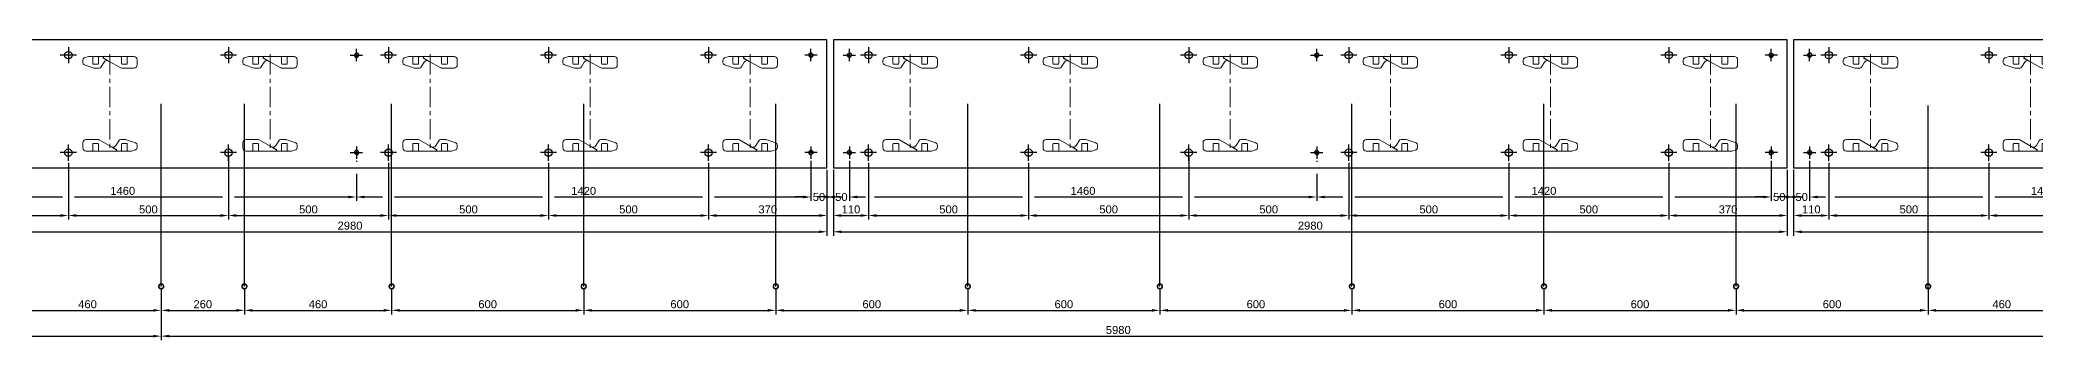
# Model space of a CAD drawing. Header units: millimetres. Extents: x -19541 to 104079, y -3200 to 10399.
# Drawn here: x 19600 to 25833, y 361 to 1299 of the extents above; entities that cross this region are included whole.
import ezdxf

# ---------------------------------------------------------------- set-up
doc = ezdxf.new("R2010")
doc.units = ezdxf.units.MM
doc.linetypes.add('CENTER', pattern=[50.8, 31.75, -6.35, 6.35, -6.35])
doc.linetypes.add('CENTER2', pattern=[28.575, 19.05, -3.175, 3.175, -3.175])
for name, color, linetype in [('KTHUOC', 2, 'Continuous'), ('PDF_Geometry', 7, 'Continuous'), ('TK2', 251, 'Continuous')]:
    doc.layers.add(name, color=color, linetype=linetype)
doc.layers.add('TIM', color=8, linetype='CENTER2', lineweight=0)
doc.styles.get("Standard").update_dxf_attribs({"font": 'arial.ttf'})
doc.dimstyles.new('ISO-25', dxfattribs={"dimscale": 10, "dimtxt": 2.5, "dimasz": 2.5, "dimexe": 1.25, "dimexo": 0.625, "dimtad": 1, "dimtxsty": 'Standard', "dimcen": 2.5, "dimadec": 0, "dimazin": 0, "dimtfac": 1, "dimtmove": 0, "dimatfit": 3, "dimfxl": 1, "dimarcsym": 0})

# ---------------------------------------------------------------- blocks, each defined once
blk = doc.blocks.new('*D152')
at = {"color": 0, "lineweight": -2, "transparency": 16777216}
for p, q in [((110, -183.9), (110, -361.6)), ((0, -206.2), (0, -361.6)), ((25, -349.1), (85, -349.1))]:
    blk.add_line(p, q, dxfattribs=at)
at = {"color": 0, "transparency": 16777216}
for points in [[(25, -344.9), (25, -353.3), (0, -349.1)], [(85, -344.9), (85, -353.3), (110, -349.1)]]:
    blk.add_solid(points, dxfattribs=at)
at = {"layer": 'Defpoints', "color": 0, "transparency": 16777216}
for p in [(110, -177.7), (0, -200), (110, -349.1)]:
    blk.add_point(p, dxfattribs=at)
at = {"color": 0, "transparency": 16777216, "insert": (55, -330.1), "char_height": 25, "attachment_point": 5}
blk.add_mtext('110', dxfattribs=at)
blk = doc.blocks.new('*D153')
at = {"color": 0, "lineweight": -2, "transparency": 16777216}
for p, q in [((110, -183.9), (110, -361.6)), ((610, -183.9), (610, -361.6)), ((135, -349.1), (585, -349.1))]:
    blk.add_line(p, q, dxfattribs=at)
at = {"color": 0, "transparency": 16777216}
for points in [[(135, -344.9), (135, -353.3), (110, -349.1)], [(585, -344.9), (585, -353.3), (610, -349.1)]]:
    blk.add_solid(points, dxfattribs=at)
at = {"layer": 'Defpoints', "color": 0, "transparency": 16777216}
for p in [(110, -177.7), (610, -177.7), (610, -349.1)]:
    blk.add_point(p, dxfattribs=at)
at = {"color": 0, "transparency": 16777216, "insert": (360, -330.1), "char_height": 25, "attachment_point": 5}
blk.add_mtext('500', dxfattribs=at)
blk = doc.blocks.new('*D154')
at = {"color": 0, "lineweight": -2, "transparency": 16777216}
for p, q in [((610, -183.9), (610, -361.6)), ((1110, -166.4), (1110, -361.6)), ((635, -349.1), (1085, -349.1))]:
    blk.add_line(p, q, dxfattribs=at)
at = {"color": 0, "transparency": 16777216}
for points in [[(635, -344.9), (635, -353.3), (610, -349.1)], [(1085, -344.9), (1085, -353.3), (1110, -349.1)]]:
    blk.add_solid(points, dxfattribs=at)
at = {"layer": 'Defpoints', "color": 0, "transparency": 16777216}
for p in [(610, -177.7), (1110, -160.2), (1110, -349.1)]:
    blk.add_point(p, dxfattribs=at)
at = {"color": 0, "transparency": 16777216, "insert": (860, -330.1), "char_height": 25, "attachment_point": 5}
blk.add_mtext('500', dxfattribs=at)
blk = doc.blocks.new('*D155')
at = {"color": 0, "lineweight": -2, "transparency": 16777216}
for p, q in [((1110, -166.4), (1110, -361.6)), ((1610, -183.9), (1610, -361.6)), ((1135, -349.1), (1585, -349.1))]:
    blk.add_line(p, q, dxfattribs=at)
at = {"color": 0, "transparency": 16777216}
for points in [[(1135, -344.9), (1135, -353.3), (1110, -349.1)], [(1585, -344.9), (1585, -353.3), (1610, -349.1)]]:
    blk.add_solid(points, dxfattribs=at)
at = {"layer": 'Defpoints', "color": 0, "transparency": 16777216}
for p in [(1110, -160.2), (1610, -177.7), (1610, -349.1)]:
    blk.add_point(p, dxfattribs=at)
at = {"color": 0, "transparency": 16777216, "insert": (1360, -330.1), "char_height": 25, "attachment_point": 5}
blk.add_mtext('500', dxfattribs=at)
blk = doc.blocks.new('*D156')
at = {"color": 0, "lineweight": -2, "transparency": 16777216}
for p, q in [((1610, -183.9), (1610, -361.6)), ((2110, -183.9), (2110, -361.6)), ((1635, -349.1), (2085, -349.1))]:
    blk.add_line(p, q, dxfattribs=at)
at = {"color": 0, "transparency": 16777216}
for points in [[(1635, -344.9), (1635, -353.3), (1610, -349.1)], [(2085, -344.9), (2085, -353.3), (2110, -349.1)]]:
    blk.add_solid(points, dxfattribs=at)
at = {"layer": 'Defpoints', "color": 0, "transparency": 16777216}
for p in [(1610, -177.7), (2110, -177.7), (2110, -349.1)]:
    blk.add_point(p, dxfattribs=at)
at = {"color": 0, "transparency": 16777216, "insert": (1860, -330.1), "char_height": 25, "attachment_point": 5}
blk.add_mtext('500', dxfattribs=at)
blk = doc.blocks.new('*D157')
at = {"color": 0, "lineweight": -2, "transparency": 16777216}
for p, q in [((2110, -183.9), (2110, -361.6)), ((2610, -183.9), (2610, -361.6)), ((2135, -349.1), (2585, -349.1))]:
    blk.add_line(p, q, dxfattribs=at)
at = {"color": 0, "transparency": 16777216}
for points in [[(2135, -344.9), (2135, -353.3), (2110, -349.1)], [(2585, -344.9), (2585, -353.3), (2610, -349.1)]]:
    blk.add_solid(points, dxfattribs=at)
at = {"layer": 'Defpoints', "color": 0, "transparency": 16777216}
for p in [(2110, -177.7), (2610, -177.7), (2610, -349.1)]:
    blk.add_point(p, dxfattribs=at)
at = {"color": 0, "transparency": 16777216, "insert": (2360, -330.1), "char_height": 25, "attachment_point": 5}
blk.add_mtext('500', dxfattribs=at)
blk = doc.blocks.new('*D158')
at = {"color": 0, "lineweight": -2, "transparency": 16777216}
for p, q in [((2610, -183.9), (2610, -361.6)), ((2980, -206.2), (2980, -361.6)), ((2635, -349.1), (2955, -349.1))]:
    blk.add_line(p, q, dxfattribs=at)
at = {"color": 0, "transparency": 16777216}
for points in [[(2635, -344.9), (2635, -353.3), (2610, -349.1)], [(2955, -344.9), (2955, -353.3), (2980, -349.1)]]:
    blk.add_solid(points, dxfattribs=at)
at = {"layer": 'Defpoints', "color": 0, "transparency": 16777216}
for p in [(2610, -177.7), (2980, -200), (2980, -349.1)]:
    blk.add_point(p, dxfattribs=at)
at = {"color": 0, "transparency": 16777216, "insert": (2795, -330.1), "char_height": 25, "attachment_point": 5}
blk.add_mtext('370', dxfattribs=at)
blk = doc.blocks.new('*D149')
at = {"color": 0, "lineweight": -2, "transparency": 16777216}
for p, q in [((0, -206.2), (0, -412.4)), ((2980, -206.2), (2980, -412.4)), ((25, -399.9), (2955, -399.9))]:
    blk.add_line(p, q, dxfattribs=at)
at = {"color": 0, "transparency": 16777216}
for points in [[(25, -395.7), (25, -404), (0, -399.9)], [(2955, -395.7), (2955, -404), (2980, -399.9)]]:
    blk.add_solid(points, dxfattribs=at)
at = {"layer": 'Defpoints', "color": 0, "transparency": 16777216}
for p in [(0, -200), (2980, -200), (2980, -399.9)]:
    blk.add_point(p, dxfattribs=at)
at = {"color": 0, "transparency": 16777216, "insert": (1490, -380.9), "char_height": 25, "attachment_point": 5}
blk.add_mtext('2980', dxfattribs=at)
blk = doc.blocks.new('*D159')
at = {"color": 0, "lineweight": -2, "transparency": 16777216}
for p, q in [((50, -178.2), (50, -303.7)), ((0, -206.2), (0, -303.7)), ((-25, -291.2), (-50, -291.2)), ((0, -291.2), (0.9, -291.2)), ((50, -291.2), (49.1, -291.2)), ((75, -291.2), (100, -291.2))]:
    blk.add_line(p, q, dxfattribs=at)
at = {"color": 0, "transparency": 16777216}
for points in [[(-25, -287), (-25, -295.3), (0, -291.2)], [(75, -287), (75, -295.3), (50, -291.2)]]:
    blk.add_solid(points, dxfattribs=at)
at = {"layer": 'Defpoints', "color": 0, "transparency": 16777216}
for p in [(50, -171.9), (0, -200), (50, -291.2)]:
    blk.add_point(p, dxfattribs=at)
at = {"color": 0, "transparency": 16777216, "insert": (25, -291.2), "char_height": 25, "attachment_point": 5}
blk.add_mtext('50', dxfattribs=at)
blk = doc.blocks.new('*D164')
at = {"color": 0, "lineweight": -2, "transparency": 16777216}
for p, q in [((50, -178.2), (50, -181.2)), ((1510, -178.2), (1510, -181.2)), ((50, -218.8), (50, -272.4)), ((1510, -218.8), (1510, -303.7)), ((75, -291.2), (91.2, -291.2)), ((128.7, -291.2), (591.2, -291.2)), ((628.7, -291.2), (1091.2, -291.2)), ((1128.7, -291.2), (1485, -291.2))]:
    blk.add_line(p, q, dxfattribs=at)
at = {"color": 0, "transparency": 16777216}
for points in [[(75, -287), (75, -295.3), (50, -291.2)], [(1485, -287), (1485, -295.3), (1510, -291.2)]]:
    blk.add_solid(points, dxfattribs=at)
at = {"layer": 'Defpoints', "color": 0, "transparency": 16777216}
for p in [(50, -171.9), (1510, -171.9), (1510, -291.2)]:
    blk.add_point(p, dxfattribs=at)
at = {"color": 0, "transparency": 16777216, "insert": (780, -272.2), "char_height": 25, "attachment_point": 5}
blk.add_mtext('1460', dxfattribs=at)
blk = doc.blocks.new('*D163')
at = {"color": 0, "lineweight": -2, "transparency": 16777216}
for p, q in [((1510, -178.2), (1510, -181.2)), ((2930, -178.2), (2930, -181.2)), ((1510, -218.8), (1510, -303.7)), ((2930, -218.8), (2930, -303.7)), ((1535, -291.2), (1591.2, -291.2)), ((1628.7, -291.2), (2091.2, -291.2)), ((2128.7, -291.2), (2591.2, -291.2)), ((2628.7, -291.2), (2905, -291.2))]:
    blk.add_line(p, q, dxfattribs=at)
at = {"color": 0, "transparency": 16777216}
for points in [[(1535, -287), (1535, -295.3), (1510, -291.2)], [(2905, -287), (2905, -295.3), (2930, -291.2)]]:
    blk.add_solid(points, dxfattribs=at)
at = {"layer": 'Defpoints', "color": 0, "transparency": 16777216}
for p in [(1510, -171.9), (2930, -171.9), (2930, -291.2)]:
    blk.add_point(p, dxfattribs=at)
at = {"color": 0, "transparency": 16777216, "insert": (2220, -272.2), "char_height": 25, "attachment_point": 5}
blk.add_mtext('1420', dxfattribs=at)
blk = doc.blocks.new('*D162')
at = {"color": 0, "lineweight": -2, "transparency": 16777216}
for p, q in [((2930, -178.2), (2930, -303.7)), ((2980, -206.2), (2980, -303.7)), ((2905, -291.2), (2880, -291.2)), ((2930, -291.2), (2930.9, -291.2)), ((2980, -291.2), (2979.1, -291.2)), ((3005, -291.2), (3030, -291.2))]:
    blk.add_line(p, q, dxfattribs=at)
at = {"color": 0, "transparency": 16777216}
for points in [[(2905, -287), (2905, -295.3), (2930, -291.2)], [(3005, -287), (3005, -295.3), (2980, -291.2)]]:
    blk.add_solid(points, dxfattribs=at)
at = {"layer": 'Defpoints', "color": 0, "transparency": 16777216}
for p in [(2930, -171.9), (2980, -200), (2930, -291.2)]:
    blk.add_point(p, dxfattribs=at)
at = {"color": 0, "transparency": 16777216, "insert": (2955, -291.2), "char_height": 25, "attachment_point": 5}
blk.add_mtext('50', dxfattribs=at)
blk = doc.blocks.new('*D24')
at = {"color": 0, "lineweight": -2, "transparency": 16777216}
for p, q in [((0, -6.2), (0, -87.5)), ((260, -6.2), (260, -87.5)), ((25, -75), (235, -75))]:
    blk.add_line(p, q, dxfattribs=at)
at = {"color": 0, "transparency": 16777216}
for points in [[(25, -70.8), (25, -79.1), (0, -75)], [(235, -70.8), (235, -79.1), (260, -75)]]:
    blk.add_solid(points, dxfattribs=at)
at = {"layer": 'Defpoints', "color": 0, "transparency": 16777216}
for p in [(0, 0), (260, 0), (260, -75)]:
    blk.add_point(p, dxfattribs=at)
at = {"color": 0, "transparency": 16777216, "insert": (130, -56), "char_height": 25, "attachment_point": 5}
blk.add_mtext('260', dxfattribs=at)
blk = doc.blocks.new('*D25')
at = {"color": 0, "lineweight": -2, "transparency": 16777216}
for p, q in [((260, -6.2), (260, -87.5)), ((720, -6.2), (720, -87.5)), ((285, -75), (695, -75))]:
    blk.add_line(p, q, dxfattribs=at)
at = {"color": 0, "transparency": 16777216}
for points in [[(285, -70.8), (285, -79.1), (260, -75)], [(695, -70.8), (695, -79.1), (720, -75)]]:
    blk.add_solid(points, dxfattribs=at)
at = {"layer": 'Defpoints', "color": 0, "transparency": 16777216}
for p in [(260, 0), (720, 0), (720, -75)]:
    blk.add_point(p, dxfattribs=at)
at = {"color": 0, "transparency": 16777216, "insert": (490, -56), "char_height": 25, "attachment_point": 5}
blk.add_mtext('460', dxfattribs=at)
blk = doc.blocks.new('*D26')
at = {"color": 0, "lineweight": -2, "transparency": 16777216}
for p, q in [((720, -6.2), (720, -87.5)), ((1320, -6.2), (1320, -87.5)), ((745, -75), (1295, -75))]:
    blk.add_line(p, q, dxfattribs=at)
at = {"color": 0, "transparency": 16777216}
for points in [[(745, -70.8), (745, -79.1), (720, -75)], [(1295, -70.8), (1295, -79.1), (1320, -75)]]:
    blk.add_solid(points, dxfattribs=at)
at = {"layer": 'Defpoints', "color": 0, "transparency": 16777216}
for p in [(720, 0), (1320, 0), (1320, -75)]:
    blk.add_point(p, dxfattribs=at)
at = {"color": 0, "transparency": 16777216, "insert": (1020, -56), "char_height": 25, "attachment_point": 5}
blk.add_mtext('600', dxfattribs=at)
blk = doc.blocks.new('*D27')
at = {"color": 0, "lineweight": -2, "transparency": 16777216}
for p, q in [((1320, -6.2), (1320, -87.5)), ((1920, -6.2), (1920, -87.5)), ((1345, -75), (1895, -75))]:
    blk.add_line(p, q, dxfattribs=at)
at = {"color": 0, "transparency": 16777216}
for points in [[(1345, -70.8), (1345, -79.1), (1320, -75)], [(1895, -70.8), (1895, -79.1), (1920, -75)]]:
    blk.add_solid(points, dxfattribs=at)
at = {"layer": 'Defpoints', "color": 0, "transparency": 16777216}
for p in [(1320, 0), (1920, 0), (1920, -75)]:
    blk.add_point(p, dxfattribs=at)
at = {"color": 0, "transparency": 16777216, "insert": (1620, -56), "char_height": 25, "attachment_point": 5}
blk.add_mtext('600', dxfattribs=at)
blk = doc.blocks.new('*D28')
at = {"color": 0, "lineweight": -2, "transparency": 16777216}
for p, q in [((1920, -6.2), (1920, -87.5)), ((2520, -6.2), (2520, -87.5)), ((1945, -75), (2495, -75))]:
    blk.add_line(p, q, dxfattribs=at)
at = {"color": 0, "transparency": 16777216}
for points in [[(1945, -70.8), (1945, -79.1), (1920, -75)], [(2495, -70.8), (2495, -79.1), (2520, -75)]]:
    blk.add_solid(points, dxfattribs=at)
at = {"layer": 'Defpoints', "color": 0, "transparency": 16777216}
for p in [(1920, 0), (2520, 0), (2520, -75)]:
    blk.add_point(p, dxfattribs=at)
at = {"color": 0, "transparency": 16777216, "insert": (2220, -56), "char_height": 25, "attachment_point": 5}
blk.add_mtext('600', dxfattribs=at)
blk = doc.blocks.new('*D29')
at = {"color": 0, "lineweight": -2, "transparency": 16777216}
for p, q in [((2520, -6.2), (2520, -87.5)), ((3120, -6.2), (3120, -87.5)), ((2545, -75), (3095, -75))]:
    blk.add_line(p, q, dxfattribs=at)
at = {"color": 0, "transparency": 16777216}
for points in [[(2545, -70.8), (2545, -79.1), (2520, -75)], [(3095, -70.8), (3095, -79.1), (3120, -75)]]:
    blk.add_solid(points, dxfattribs=at)
at = {"layer": 'Defpoints', "color": 0, "transparency": 16777216}
for p in [(2520, 0), (3120, 0), (3120, -75)]:
    blk.add_point(p, dxfattribs=at)
at = {"color": 0, "transparency": 16777216, "insert": (2820, -56), "char_height": 25, "attachment_point": 5}
blk.add_mtext('600', dxfattribs=at)
blk = doc.blocks.new('*D30')
at = {"color": 0, "lineweight": -2, "transparency": 16777216}
for p, q in [((3120, -6.2), (3120, -87.5)), ((3720, -6.2), (3720, -87.5)), ((3145, -75), (3695, -75))]:
    blk.add_line(p, q, dxfattribs=at)
at = {"color": 0, "transparency": 16777216}
for points in [[(3145, -70.8), (3145, -79.1), (3120, -75)], [(3695, -70.8), (3695, -79.1), (3720, -75)]]:
    blk.add_solid(points, dxfattribs=at)
at = {"layer": 'Defpoints', "color": 0, "transparency": 16777216}
for p in [(3120, 0), (3720, 0), (3720, -75)]:
    blk.add_point(p, dxfattribs=at)
at = {"color": 0, "transparency": 16777216, "insert": (3420, -56), "char_height": 25, "attachment_point": 5}
blk.add_mtext('600', dxfattribs=at)
blk = doc.blocks.new('*D31')
at = {"color": 0, "lineweight": -2, "transparency": 16777216}
for p, q in [((3720, -6.2), (3720, -87.5)), ((4320, -6.2), (4320, -87.5)), ((3745, -75), (4295, -75))]:
    blk.add_line(p, q, dxfattribs=at)
at = {"color": 0, "transparency": 16777216}
for points in [[(3745, -70.8), (3745, -79.1), (3720, -75)], [(4295, -70.8), (4295, -79.1), (4320, -75)]]:
    blk.add_solid(points, dxfattribs=at)
at = {"layer": 'Defpoints', "color": 0, "transparency": 16777216}
for p in [(3720, 0), (4320, 0), (4320, -75)]:
    blk.add_point(p, dxfattribs=at)
at = {"color": 0, "transparency": 16777216, "insert": (4020, -56), "char_height": 25, "attachment_point": 5}
blk.add_mtext('600', dxfattribs=at)
blk = doc.blocks.new('*D32')
at = {"color": 0, "lineweight": -2, "transparency": 16777216}
for p, q in [((4320, -6.2), (4320, -87.5)), ((4920, -6.2), (4920, -87.5)), ((4345, -75), (4895, -75))]:
    blk.add_line(p, q, dxfattribs=at)
at = {"color": 0, "transparency": 16777216}
for points in [[(4345, -70.8), (4345, -79.1), (4320, -75)], [(4895, -70.8), (4895, -79.1), (4920, -75)]]:
    blk.add_solid(points, dxfattribs=at)
at = {"layer": 'Defpoints', "color": 0, "transparency": 16777216}
for p in [(4320, 0), (4920, 0), (4920, -75)]:
    blk.add_point(p, dxfattribs=at)
at = {"color": 0, "transparency": 16777216, "insert": (4620, -56), "char_height": 25, "attachment_point": 5}
blk.add_mtext('600', dxfattribs=at)
blk = doc.blocks.new('*D33')
at = {"color": 0, "lineweight": -2, "transparency": 16777216}
for p, q in [((4920, -6.2), (4920, -87.5)), ((5520, -6.2), (5520, -87.5)), ((4945, -75), (5495, -75))]:
    blk.add_line(p, q, dxfattribs=at)
at = {"color": 0, "transparency": 16777216}
for points in [[(4945, -70.8), (4945, -79.1), (4920, -75)], [(5495, -70.8), (5495, -79.1), (5520, -75)]]:
    blk.add_solid(points, dxfattribs=at)
at = {"layer": 'Defpoints', "color": 0, "transparency": 16777216}
for p in [(4920, 0), (5520, 0), (5520, -75)]:
    blk.add_point(p, dxfattribs=at)
at = {"color": 0, "transparency": 16777216, "insert": (5220, -56), "char_height": 25, "attachment_point": 5}
blk.add_mtext('600', dxfattribs=at)
blk = doc.blocks.new('*D34')
at = {"color": 0, "lineweight": -2, "transparency": 16777216}
for p, q in [((5520, -6.2), (5520, -87.5)), ((5980, -6.2), (5980, -87.5)), ((5545, -75), (5955, -75))]:
    blk.add_line(p, q, dxfattribs=at)
at = {"color": 0, "transparency": 16777216}
for points in [[(5545, -70.8), (5545, -79.1), (5520, -75)], [(5955, -70.8), (5955, -79.1), (5980, -75)]]:
    blk.add_solid(points, dxfattribs=at)
at = {"layer": 'Defpoints', "color": 0, "transparency": 16777216}
for p in [(5520, 0), (5980, 0), (5980, -75)]:
    blk.add_point(p, dxfattribs=at)
at = {"color": 0, "transparency": 16777216, "insert": (5750, -56), "char_height": 25, "attachment_point": 5}
blk.add_mtext('460', dxfattribs=at)
blk = doc.blocks.new('*D35')
at = {"color": 0, "lineweight": -2, "transparency": 16777216}
for p, q in [((0, -6.2), (0, -168.1)), ((5980, -6.2), (5980, -168.1)), ((25, -155.6), (5955, -155.6))]:
    blk.add_line(p, q, dxfattribs=at)
at = {"color": 0, "transparency": 16777216}
for points in [[(25, -151.4), (25, -159.7), (0, -155.6)], [(5955, -151.4), (5955, -159.7), (5980, -155.6)]]:
    blk.add_solid(points, dxfattribs=at)
at = {"layer": 'Defpoints', "color": 0, "transparency": 16777216}
for p in [(0, 0), (5980, 0), (5980, -155.6)]:
    blk.add_point(p, dxfattribs=at)
at = {"color": 0, "transparency": 16777216, "insert": (2990, -136.5), "char_height": 25, "attachment_point": 5}
blk.add_mtext('5980', dxfattribs=at)
blk = doc.blocks.new('1')
for p, q in [((235.419, 133.921), (220.356, 142.236)), ((735.419, 133.921), (720.356, 142.236)), ((1235.419, 133.921), (1220.356, 142.236)), ((1735.419, 133.921), (1720.356, 142.236)), ((2235.419, 133.921), (2220.356, 142.236)), ((2735.419, 133.921), (2720.356, 142.236)), ((244.581, -133.921), (259.644, -142.236)), ((744.581, -133.921), (759.644, -142.236)), ((1244.581, -133.921), (1259.644, -142.236)), ((1744.581, -133.921), (1759.644, -142.236)), ((2244.581, -133.921), (2259.644, -142.236)), ((2744.581, -133.921), (2759.644, -142.236))]:
    blk.add_line(p, q)
for centre, start, end in [((221.806, 144.863), 90, 241.1025767), ((721.806, 144.863), 90, 241.1025767), ((1221.806, 144.863), 90, 241.1025767), ((1721.806, 144.863), 90, 241.1025767), ((2221.806, 144.863), 90, 241.1025767), ((2721.806, 144.863), 90, 241.1025767), ((258.194, -144.863), 270, 61.1025767), ((758.194, -144.863), 270, 61.1025767), ((1258.194, -144.863), 270, 61.1025767), ((1758.194, -144.863), 270, 61.1025767), ((2258.194, -144.863), 270, 61.1025767), ((2758.194, -144.863), 270, 61.1025767)]:
    blk.add_arc(centre, 3, start, end)
at = {"layer": 'KTHUOC', "color": 3}
blk.add_lwpolyline([(0, 200), (0, -200), (2980, -200), (2980, 200)], close=True, dxfattribs=at)
at = {"layer": 'KTHUOC'}
for centre, radius in [((50, 152.5), 6), ((110, 152.5), 11.5), ((610, 152.5), 11.5), ((1110, 152.5), 11.5), ((1510, 152.5), 6), ((1610, 152.5), 11.5), ((2110, 152.5), 11.5), ((2610, 152.5), 11.5), ((2930, 152.5), 6), ((50, -152.5), 6), ((110, -152.5), 11.5), ((610, -152.5), 11.5), ((1110, -152.5), 11.5), ((1510, -152.5), 6), ((1610, -152.5), 11.5), ((2110, -152.5), 11.5), ((2610, -152.5), 11.5), ((2930, -152.5), 6)]:
    blk.add_circle(centre, radius, dxfattribs=at)
for centre, start, end in [((50, 152.5), 180, 89.9999999), ((1510, 152.5), 180, 89.9999999), ((2930, 152.5), 90.0000001, 360), ((50, -152.5), 270.0000001, 180), ((1510, -152.5), 270.0000001, 180), ((2930, -152.5), 0, 269.9999999)]:
    blk.add_arc(centre, 7, start, end, dxfattribs=at)
at = {"layer": 'PDF_Geometry', "lineweight": 18}
for points in [[(173, 147.863), (159.786, 143.458, 0.3228227), (155, 136.817), (155, 128.908, 0.3228227), (159.786, 122.267), (191, 111.863)], [(191, 111.863), (206.555, 111.863, 0.26709039), (212.606, 115.343), (221.794, 130.277, -0.41262223), (235.419, 133.921), (273.704, 112.793, 0.13108527), (277.191, 111.863), (315, 111.863, 0.41421352), (325, 121.863), (325, 137.863, 0.4142136), (315, 147.863), (173, 147.863)], [(184, 147.922, -0.41421356), (186, 145.922), (186, 125.863, 0.41421356), (188, 123.863), (202, 123.863, 0.41421356), (204, 125.863), (204, 145.922, -0.41421356), (206, 147.922)], [(296, 147.922, 0.41421356), (294, 145.922), (294, 125.863, -0.41421356), (292, 123.863), (278, 123.863, -0.41421356), (276, 125.863), (276, 145.922, 0.41421356), (274, 147.922)], [(673, 147.863), (659.786, 143.458, 0.3228227), (655, 136.817), (655, 128.908, 0.3228227), (659.786, 122.267), (691, 111.863)], [(691, 111.863), (706.555, 111.863, 0.26709039), (712.606, 115.343), (721.794, 130.277, -0.41262223), (735.419, 133.921), (773.704, 112.793, 0.13108527), (777.191, 111.863), (815, 111.863, 0.41421352), (825, 121.863), (825, 137.863, 0.4142136), (815, 147.863), (673, 147.863)], [(684, 147.922, -0.41421356), (686, 145.922), (686, 125.863, 0.41421356), (688, 123.863), (702, 123.863, 0.41421356), (704, 125.863), (704, 145.922, -0.41421356), (706, 147.922)], [(796, 147.922, 0.41421356), (794, 145.922), (794, 125.863, -0.41421356), (792, 123.863), (778, 123.863, -0.41421356), (776, 125.863), (776, 145.922, 0.41421356), (774, 147.922)], [(1173, 147.863), (1159.786, 143.458, 0.3228227), (1155, 136.817), (1155, 128.908, 0.3228227), (1159.786, 122.267), (1191, 111.863)], [(1191, 111.863), (1206.555, 111.863, 0.26709039), (1212.606, 115.343), (1221.794, 130.277, -0.41262223), (1235.419, 133.921), (1273.704, 112.793, 0.13108527), (1277.191, 111.863), (1315, 111.863, 0.41421352), (1325, 121.863), (1325, 137.863, 0.4142136), (1315, 147.863), (1173, 147.863)], [(1184, 147.922, -0.41421356), (1186, 145.922), (1186, 125.863, 0.41421356), (1188, 123.863), (1202, 123.863, 0.41421356), (1204, 125.863), (1204, 145.922, -0.41421356), (1206, 147.922)], [(1296, 147.922, 0.41421356), (1294, 145.922), (1294, 125.863, -0.41421356), (1292, 123.863), (1278, 123.863, -0.41421356), (1276, 125.863), (1276, 145.922, 0.41421356), (1274, 147.922)], [(1673, 147.863), (1659.786, 143.458, 0.3228227), (1655, 136.817), (1655, 128.908, 0.3228227), (1659.786, 122.267), (1691, 111.863)], [(1691, 111.863), (1706.555, 111.863, 0.26709039), (1712.606, 115.343), (1721.794, 130.277, -0.41262223), (1735.419, 133.921), (1773.704, 112.793, 0.13108527), (1777.191, 111.863), (1815, 111.863, 0.41421352), (1825, 121.863), (1825, 137.863, 0.4142136), (1815, 147.863), (1673, 147.863)], [(1684, 147.922, -0.41421356), (1686, 145.922), (1686, 125.863, 0.41421356), (1688, 123.863), (1702, 123.863, 0.41421356), (1704, 125.863), (1704, 145.922, -0.41421356), (1706, 147.922)], [(1796, 147.922, 0.41421356), (1794, 145.922), (1794, 125.863, -0.41421356), (1792, 123.863), (1778, 123.863, -0.41421356), (1776, 125.863), (1776, 145.922, 0.41421356), (1774, 147.922)], [(2173, 147.863), (2159.786, 143.458, 0.3228227), (2155, 136.817), (2155, 128.908, 0.3228227), (2159.786, 122.267), (2191, 111.863)], [(2191, 111.863), (2206.555, 111.863, 0.26709039), (2212.606, 115.343), (2221.794, 130.277, -0.41262223), (2235.419, 133.921), (2273.704, 112.793, 0.13108527), (2277.191, 111.863), (2315, 111.863, 0.41421352), (2325, 121.863), (2325, 137.863, 0.4142136), (2315, 147.863), (2173, 147.863)], [(2184, 147.922, -0.41421356), (2186, 145.922), (2186, 125.863, 0.41421356), (2188, 123.863), (2202, 123.863, 0.41421356), (2204, 125.863), (2204, 145.922, -0.41421356), (2206, 147.922)], [(2296, 147.922, 0.41421356), (2294, 145.922), (2294, 125.863, -0.41421356), (2292, 123.863), (2278, 123.863, -0.41421356), (2276, 125.863), (2276, 145.922, 0.41421356), (2274, 147.922)], [(2673, 147.863), (2659.786, 143.458, 0.3228227), (2655, 136.817), (2655, 128.908, 0.3228227), (2659.786, 122.267), (2691, 111.863)], [(2691, 111.863), (2706.555, 111.863, 0.26709039), (2712.606, 115.343), (2721.794, 130.277, -0.41262223), (2735.419, 133.921), (2773.704, 112.793, 0.13108527), (2777.191, 111.863), (2815, 111.863, 0.41421352), (2825, 121.863), (2825, 137.863, 0.4142136), (2815, 147.863), (2673, 147.863)], [(2684, 147.922, -0.41421356), (2686, 145.922), (2686, 125.863, 0.41421356), (2688, 123.863), (2702, 123.863, 0.41421356), (2704, 125.863), (2704, 145.922, -0.41421356), (2706, 147.922)], [(2796, 147.922, 0.41421356), (2794, 145.922), (2794, 125.863, -0.41421356), (2792, 123.863), (2778, 123.863, -0.41421356), (2776, 125.863), (2776, 145.922, 0.41421356), (2774, 147.922)], [(289, -111.863), (273.445, -111.863, 0.26709039), (267.394, -115.343), (258.206, -130.277, -0.41262223), (244.581, -133.921), (206.296, -112.793, 0.13108527), (202.809, -111.863), (165, -111.863, 0.41421352), (155, -121.863), (155, -137.863, 0.4142136), (165, -147.863), (307, -147.863)], [(184, -147.922, 0.41421356), (186, -145.922), (186, -125.863, -0.41421356), (188, -123.863), (202, -123.863, -0.41421356), (204, -125.863), (204, -145.922, 0.41421356), (206, -147.922)], [(296, -147.922, -0.41421356), (294, -145.922), (294, -125.863, 0.41421356), (292, -123.863), (278, -123.863, 0.41421356), (276, -125.863), (276, -145.922, -0.41421356), (274, -147.922)], [(307, -147.863), (320.214, -143.458, 0.3228227), (325, -136.817), (325, -128.908, 0.3228227), (320.214, -122.267), (289, -111.863)], [(789, -111.863), (773.445, -111.863, 0.26709039), (767.394, -115.343), (758.206, -130.277, -0.41262223), (744.581, -133.921), (706.296, -112.793, 0.13108527), (702.809, -111.863), (665, -111.863, 0.41421352), (655, -121.863), (655, -137.863, 0.4142136), (665, -147.863), (807, -147.863)], [(684, -147.922, 0.41421356), (686, -145.922), (686, -125.863, -0.41421356), (688, -123.863), (702, -123.863, -0.41421356), (704, -125.863), (704, -145.922, 0.41421356), (706, -147.922)], [(796, -147.922, -0.41421356), (794, -145.922), (794, -125.863, 0.41421356), (792, -123.863), (778, -123.863, 0.41421356), (776, -125.863), (776, -145.922, -0.41421356), (774, -147.922)], [(807, -147.863), (820.214, -143.458, 0.3228227), (825, -136.817), (825, -128.908, 0.3228227), (820.214, -122.267), (789, -111.863)], [(1289, -111.863), (1273.445, -111.863, 0.26709039), (1267.394, -115.343), (1258.206, -130.277, -0.41262223), (1244.581, -133.921), (1206.296, -112.793, 0.13108527), (1202.809, -111.863), (1165, -111.863, 0.41421352), (1155, -121.863), (1155, -137.863, 0.4142136), (1165, -147.863), (1307, -147.863)], [(1184, -147.922, 0.41421356), (1186, -145.922), (1186, -125.863, -0.41421356), (1188, -123.863), (1202, -123.863, -0.41421356), (1204, -125.863), (1204, -145.922, 0.41421356), (1206, -147.922)], [(1296, -147.922, -0.41421356), (1294, -145.922), (1294, -125.863, 0.41421356), (1292, -123.863), (1278, -123.863, 0.41421356), (1276, -125.863), (1276, -145.922, -0.41421356), (1274, -147.922)], [(1307, -147.863), (1320.214, -143.458, 0.3228227), (1325, -136.817), (1325, -128.908, 0.3228227), (1320.214, -122.267), (1289, -111.863)], [(1789, -111.863), (1773.445, -111.863, 0.26709039), (1767.394, -115.343), (1758.206, -130.277, -0.41262223), (1744.581, -133.921), (1706.296, -112.793, 0.13108527), (1702.809, -111.863), (1665, -111.863, 0.41421352), (1655, -121.863), (1655, -137.863, 0.4142136), (1665, -147.863), (1807, -147.863)], [(1684, -147.922, 0.41421356), (1686, -145.922), (1686, -125.863, -0.41421356), (1688, -123.863), (1702, -123.863, -0.41421356), (1704, -125.863), (1704, -145.922, 0.41421356), (1706, -147.922)], [(1796, -147.922, -0.41421356), (1794, -145.922), (1794, -125.863, 0.41421356), (1792, -123.863), (1778, -123.863, 0.41421356), (1776, -125.863), (1776, -145.922, -0.41421356), (1774, -147.922)], [(1807, -147.863), (1820.214, -143.458, 0.3228227), (1825, -136.817), (1825, -128.908, 0.3228227), (1820.214, -122.267), (1789, -111.863)], [(2289, -111.863), (2273.445, -111.863, 0.26709039), (2267.394, -115.343), (2258.206, -130.277, -0.41262223), (2244.581, -133.921), (2206.296, -112.793, 0.13108527), (2202.809, -111.863), (2165, -111.863, 0.41421352), (2155, -121.863), (2155, -137.863, 0.4142136), (2165, -147.863), (2307, -147.863)], [(2184, -147.922, 0.41421356), (2186, -145.922), (2186, -125.863, -0.41421356), (2188, -123.863), (2202, -123.863, -0.41421356), (2204, -125.863), (2204, -145.922, 0.41421356), (2206, -147.922)], [(2296, -147.922, -0.41421356), (2294, -145.922), (2294, -125.863, 0.41421356), (2292, -123.863), (2278, -123.863, 0.41421356), (2276, -125.863), (2276, -145.922, -0.41421356), (2274, -147.922)], [(2307, -147.863), (2320.214, -143.458, 0.3228227), (2325, -136.817), (2325, -128.908, 0.3228227), (2320.214, -122.267), (2289, -111.863)], [(2789, -111.863), (2773.445, -111.863, 0.26709039), (2767.394, -115.343), (2758.206, -130.277, -0.41262223), (2744.581, -133.921), (2706.296, -112.793, 0.13108527), (2702.809, -111.863), (2665, -111.863, 0.41421352), (2655, -121.863), (2655, -137.863, 0.4142136), (2665, -147.863), (2807, -147.863)], [(2684, -147.922, 0.41421356), (2686, -145.922), (2686, -125.863, -0.41421356), (2688, -123.863), (2702, -123.863, -0.41421356), (2704, -125.863), (2704, -145.922, 0.41421356), (2706, -147.922)], [(2796, -147.922, -0.41421356), (2794, -145.922), (2794, -125.863, 0.41421356), (2792, -123.863), (2778, -123.863, 0.41421356), (2776, -125.863), (2776, -145.922, -0.41421356), (2774, -147.922)], [(2807, -147.863), (2820.214, -143.458, 0.3228227), (2825, -136.817), (2825, -128.908, 0.3228227), (2820.214, -122.267), (2789, -111.863)]]:
    blk.add_lwpolyline(points, format="xyb", dxfattribs=at)
blk.add_lwpolyline([(250.098, 147.863), (250.098, 147.863)], close=True, dxfattribs=at)
at = {"layer": 'TIM', "linetype": 'CENTER', "ltscale": 2}
for p, q in [((240, 154.863), (240, -147.863)), ((740, 154.863), (740, -147.863)), ((1240, 154.863), (1240, -147.863)), ((1740, 154.863), (1740, -147.863)), ((2240, 154.863), (2240, -147.863)), ((2740, 154.863), (2740, -147.863))]:
    blk.add_line(p, q, dxfattribs=at)
at = {"layer": 'TK2'}
for p, q in [((30.588, 152.5), (69.412, 152.5)), ((50, 133.088), (50, 171.912)), ((135.167, 152.5), (84.833, 152.5)), ((110, 177.667), (110, 127.333)), ((635.167, 152.5), (584.833, 152.5)), ((610, 177.667), (610, 127.333)), ((1135.167, 152.5), (1084.833, 152.5)), ((1110, 177.667), (1110, 127.333)), ((1490.588, 152.5), (1529.412, 152.5)), ((1510, 133.088), (1510, 171.912)), ((1635.167, 152.5), (1584.833, 152.5)), ((1610, 177.667), (1610, 127.333)), ((2135.167, 152.5), (2084.833, 152.5)), ((2110, 177.667), (2110, 127.333)), ((2635.167, 152.5), (2584.833, 152.5)), ((2610, 177.667), (2610, 127.333)), ((2949.412, 152.5), (2910.588, 152.5)), ((2930, 133.088), (2930, 171.912)), ((30.588, -152.5), (69.412, -152.5)), ((50, -133.088), (50, -171.912)), ((135.167, -152.5), (84.833, -152.5)), ((110, -177.667), (110, -127.333)), ((635.167, -152.5), (584.833, -152.5)), ((610, -177.667), (610, -127.333)), ((1135.167, -152.5), (1084.833, -152.5)), ((1110, -177.667), (1110, -127.333)), ((1490.588, -152.5), (1529.412, -152.5)), ((1510, -133.088), (1510, -171.912)), ((1635.167, -152.5), (1584.833, -152.5)), ((1610, -177.667), (1610, -127.333)), ((2135.167, -152.5), (2084.833, -152.5)), ((2110, -177.667), (2110, -127.333)), ((2635.167, -152.5), (2584.833, -152.5)), ((2610, -177.667), (2610, -127.333)), ((2949.412, -152.5), (2910.588, -152.5)), ((2930, -133.088), (2930, -171.912))]:
    blk.add_line(p, q, dxfattribs=at)
for base, p1, p2, override, picture, middle in [((50, -291.165), (0, -200), (50, -171.912), {"dimtad": 0}, '*D159', (25, -291.165)), ((1510, -291.165), (50, -171.912), (1510, -171.912), {"dimtmove": 1}, '*D164', (780, -272.151)), ((610, -349.103), (110, -177.667), (610, -177.667), {"dimtmove": 1}, '*D153', (360, -330.089)), ((1110, -349.103), (610, -177.667), (1110, -160.167), {"dimtmove": 1}, '*D154', (860, -330.089)), ((1610, -349.103), (1110, -160.167), (1610, -177.667), {"dimtmove": 1}, '*D155', (1360, -330.089)), ((2930, -291.165), (1510, -171.912), (2930, -171.912), {"dimtmove": 1}, '*D163', (2220, -272.151)), ((2110, -349.103), (1610, -177.667), (2110, -177.667), {"dimtmove": 1}, '*D156', (1860, -330.089)), ((2610, -349.103), (2110, -177.667), (2610, -177.667), {"dimtmove": 1}, '*D157', (2360, -330.089)), ((2980, -349.103), (2610, -177.667), (2980, -200), {"dimtmove": 1}, '*D158', (2795, -330.08))]:
    dim = blk.add_linear_dim(base=base, p1=p1, p2=p2, dimstyle='ISO-25', override=override)
    dim.commit()
    dim.dimension.update_dxf_attribs({"geometry": picture, "text_midpoint": middle})
for base, p2, picture, middle in [((110, -349.103), (110, -177.667), '*D152', (55, -330.089)), ((2980, -399.868), (2980, -200), '*D149', (1490, -380.853))]:
    dim = blk.add_linear_dim(base=base, p1=(0, -200), p2=p2, dimstyle='ISO-25')
    dim.commit()
    dim.dimension.update_dxf_attribs({"geometry": picture, "text_midpoint": middle})
dim = blk.add_linear_dim(base=(2930, -291.165), p1=(2980, -200), p2=(2930, -171.912), angle=180, dimstyle='ISO-25', override={"dimtad": 0})
dim.commit()
dim.dimension.update_dxf_attribs({"geometry": '*D162', "text_midpoint": (2955, -291.165), "dimtype": 128})
blk = doc.blocks.new('2 l')
for p, q in [((0, 0), (0, 570.591)), ((260, 0), (260, 570.591)), ((720, 0), (720, 570.591)), ((1320, 0), (1320, 570.591)), ((1320, 0), (1320, 570.591)), ((1920, 0), (1920, 570.591)), ((1920, 0), (1920, 570.591)), ((2520, 0), (2520, 570.591)), ((3120, 0), (3120, 570.591)), ((3720, 0), (3720, 570.591)), ((3720, 0), (3720, 570.591)), ((4320, 0), (4320, 570.591)), ((4920, 0), (4920, 570.591)), ((5520, -5.544), (5520, 565.047)), ((5980, 0), (5980, 570.591))]:
    blk.add_line(p, q)
at = {"const_width": 5}
for points in [[(252.5, 0, 1), (267.5, 0, 1)], [(712.5, 0, 1), (727.5, 0, 1)], [(1312.5, 0, 1), (1327.5, 0, 1)], [(1912.5, 0, 1), (1927.5, 0, 1)], [(2512.5, 0, 1), (2527.5, 0, 1)], [(3112.5, 0, 1), (3127.5, 0, 1)], [(3712.5, 0, 1), (3727.5, 0, 1)], [(4312.5, 0, 1), (4327.5, 0, 1)], [(4912.5, 0, 1), (4927.5, 0, 1)], [(5512.5, 0, 1), (5527.5, 0, 1)], [(5972.5, 0, 1), (5987.5, 0, 1)]]:
    blk.add_lwpolyline(points, format="xyb", close=True, dxfattribs=at)
for base, p1, p2, picture, middle in [((260, -74.98), (0, 0), (260, 0), '*D24', (130, -55.966)), ((720, -74.98), (260, 0), (720, 0), '*D25', (490, -55.966)), ((1320, -74.98), (720, 0), (1320, 0), '*D26', (1020, -55.966)), ((1920, -74.98), (1320, 0), (1920, 0), '*D27', (1620, -55.966)), ((2520, -74.98), (1920, 0), (2520, 0), '*D28', (2220, -55.966)), ((3120, -74.98), (2520, 0), (3120, 0), '*D29', (2820, -55.966)), ((3720, -74.98), (3120, 0), (3720, 0), '*D30', (3420, -55.966)), ((4320, -74.98), (3720, 0), (4320, 0), '*D31', (4020, -55.966)), ((4920, -74.98), (4320, 0), (4920, 0), '*D32', (4620, -55.966)), ((5520, -74.98), (4920, 0), (5520, 0), '*D33', (5220, -55.966)), ((5980, -74.98), (5520, 0), (5980, 0), '*D34', (5750, -55.966))]:
    dim = blk.add_linear_dim(base=base, p1=p1, p2=p2, dimstyle='ISO-25', override={"dimtmove": 1})
    dim.commit()
    dim.dimension.update_dxf_attribs({"geometry": picture, "text_midpoint": middle})
dim = blk.add_linear_dim(base=(5980, -155.555), p1=(0, 0), p2=(5980, 0), dimstyle='ISO-25')
dim.commit()
dim.dimension.update_dxf_attribs({"geometry": '*D35', "text_midpoint": (2990, -136.54)})

msp = doc.modelspace()

# ---------------------------------------------------------------- block references
for p in [(13999.085, 528.828), (19979.085, 528.828), (19979.085, 528.828)]:
    msp.add_blockref('2 l', p)
at = {"layer": 'KTHUOC'}
for p in [(19079.085, 1099.419), (22079.085, 1099.419), (22079.085, 1099.419), (25079.085, 1099.419)]:
    msp.add_blockref('1', p, dxfattribs=at)

doc.saveas('drawing.dxf')
